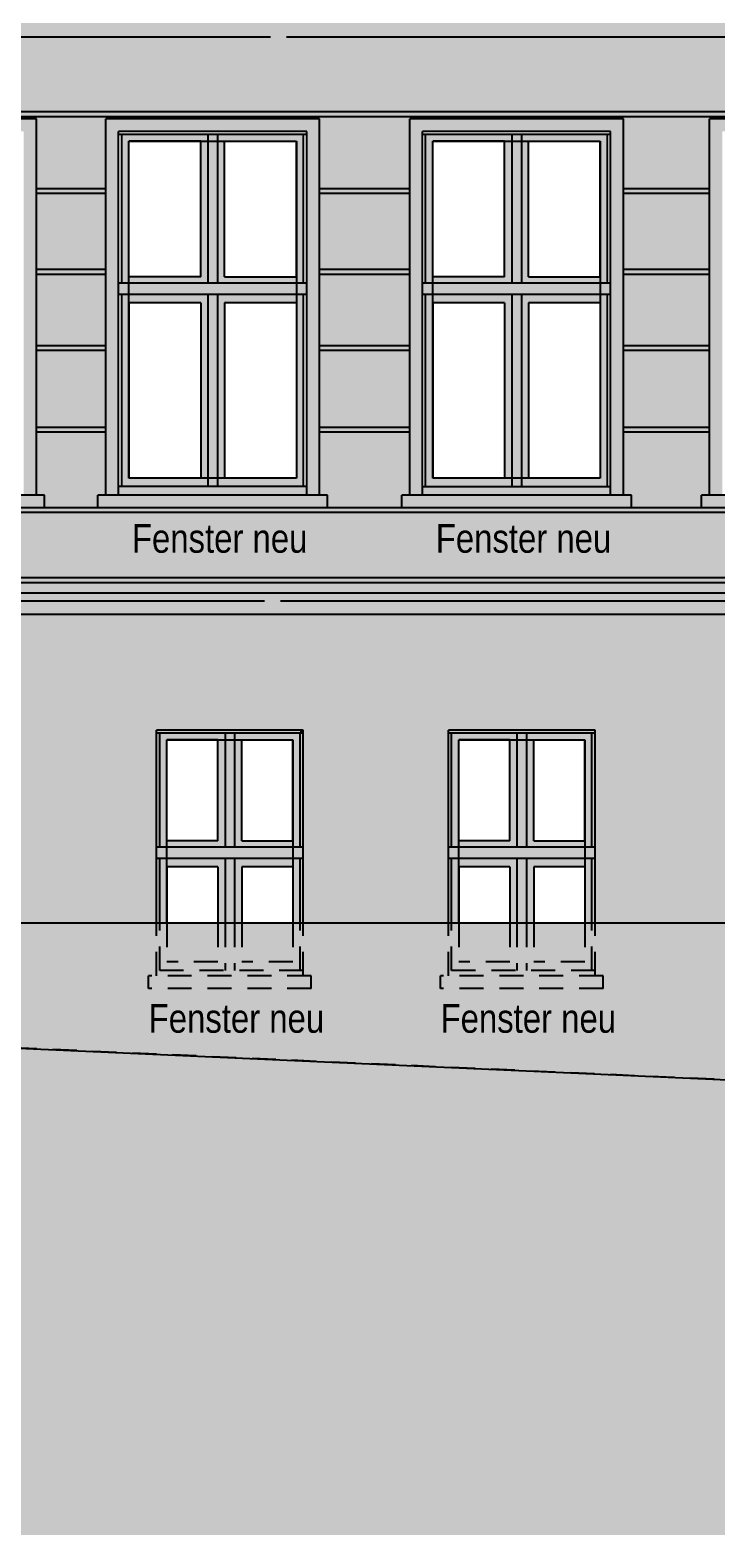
# Model space of a CAD drawing. Header units: metres. Extents: x 11 to 190, y 38 to 70.
# Drawn here: x 68.68 to 72.98, y 37.58 to 47.01 of the extents above; entities that cross this region are included whole.
import ezdxf
from ezdxf.enums import TextEntityAlignment as Align

# ---------------------------------------------------------------- set-up
doc = ezdxf.new("R2010")
doc.units = ezdxf.units.M
doc.header["$LTSCALE"] = 0.01
doc.header["$XCLIPFRAME"] = 2
doc.linetypes.add('AUSGEZOGEN', pattern=[1000, 1000, 0])
doc.linetypes.add('GESTRICHELT', pattern=[9, 6, -3])
for name, color, linetype in [('A_ansicht', 9, 'CONTINUOUS'), ('A_Fensterrahmen', 1, 'CONTINUOUS'), ('A_Glasbild', 7, 'CONTINUOUS'), ('A_Schraff_Fensterrahmen', 255, 'CONTINUOUS'), ('A_Schraff_gelände', 251, 'CONTINUOUS'), ('A_Schraff_Gewaende', 23, 'CONTINUOUS'), ('A_Schraff_Paneel', 14, 'CONTINUOUS'), ('A_Schraff_Sims', 17, 'CONTINUOUS'), ('A_TEXT', 2, 'CONTINUOUS'), ('FASSADE', 7, 'AUSGEZOGEN'), ('FASSADE_STRUKTUR', 8, 'AUSGEZOGEN')]:
    doc.layers.add(name, color=color, linetype=linetype)
doc.styles.add('arial-n', font='ARIALN.TTF')
picture_1 = doc.add_image_def('image1.jpg', size_in_pixel=(60, 84))

msp = doc.modelspace()

# ---------------------------------------------------------------- hatches: boundary and pattern name
at = {"layer": 'A_Schraff_Fensterrahmen'}
h = msp.add_hatch(color=256, dxfattribs=at)
h.paths.add_polyline_path([(69.7953, 46.3587), (69.2553, 46.3587), (69.2553, 45.4268), (69.7953, 45.4268)])
h.paths.add_polyline_path([(69.7503, 46.3178), (69.7503, 45.4678), (69.3003, 45.4678), (69.3003, 46.3178)], flags=16)
h.paths.add_polyline_path([(70.3953, 46.3587), (69.8553, 46.3587), (69.8553, 45.4268), (70.3953, 45.4268)])
h.paths.add_polyline_path([(70.3503, 46.3178), (70.3503, 45.4678), (69.9003, 45.4678), (69.9003, 46.3178)], flags=16)
h.paths.add_polyline_path([(69.7953, 45.3567), (69.2553, 45.3567), (69.2553, 44.1514), (69.7953, 44.1514)])
h.paths.add_polyline_path([(69.7503, 45.304), (69.7503, 44.204), (69.3003, 44.204), (69.3003, 45.304)], flags=16)
h.paths.add_polyline_path([(70.3953, 45.3567), (69.8553, 45.3567), (69.8553, 44.1514), (70.3953, 44.1514)])
h.paths.add_polyline_path([(70.3503, 45.304), (70.3503, 44.204), (69.9003, 44.204), (69.9003, 45.304)], flags=16)
h = msp.add_hatch(color=256, dxfattribs=at)
h.paths.add_polyline_path([(69.8553, 46.3587), (69.7953, 46.3587), (69.7953, 45.4268), (69.8553, 45.4268)])
h.paths.add_polyline_path([(69.8553, 45.3567), (69.7953, 45.3567), (69.7953, 44.1514), (69.8553, 44.1514)])
h = msp.add_hatch(color=256, dxfattribs=at)
h.paths.add_polyline_path([(71.7005, 46.3587), (71.1605, 46.3587), (71.1605, 45.4268), (71.7005, 45.4268)])
h.paths.add_polyline_path([(71.6555, 46.3177), (71.6555, 45.4677), (71.2055, 45.4677), (71.2055, 46.3177)], flags=16)
h.paths.add_polyline_path([(72.3005, 46.3587), (71.7605, 46.3587), (71.7605, 45.4268), (72.3005, 45.4268)])
h.paths.add_polyline_path([(72.2555, 46.3177), (72.2555, 45.4677), (71.8055, 45.4677), (71.8055, 46.3177)], flags=16)
h.paths.add_polyline_path([(71.7005, 45.3567), (71.1605, 45.3567), (71.1605, 44.1513), (71.7005, 44.1513)])
h.paths.add_polyline_path([(71.6555, 45.304), (71.6555, 44.204), (71.2055, 44.204), (71.2055, 45.304)], flags=16)
h.paths.add_polyline_path([(72.3005, 45.3567), (71.7605, 45.3567), (71.7605, 44.1513), (72.3005, 44.1513)])
h.paths.add_polyline_path([(72.2555, 45.304), (72.2555, 44.204), (71.8055, 44.204), (71.8055, 45.304)], flags=16)
h = msp.add_hatch(color=256, dxfattribs=at)
h.paths.add_polyline_path([(71.7605, 46.3587), (71.7005, 46.3587), (71.7005, 45.4268), (71.7605, 45.4268)])
h.paths.add_polyline_path([(71.7605, 45.3567), (71.7005, 45.3567), (71.7005, 44.1513), (71.7605, 44.1513)])
h = msp.add_hatch(color=256, dxfattribs=at)
h.paths.add_polyline_path([(70.4153, 44.1514), (69.2353, 44.1514), (69.2353, 44.0987), (70.4153, 44.0987)])
h.paths.add_polyline_path([(70.4153, 45.4268), (69.2353, 45.4268), (69.2353, 45.3567), (70.4153, 45.3567)])
h = msp.add_hatch(color=256, dxfattribs=at)
h.paths.add_polyline_path([(72.3205, 44.1513), (71.1405, 44.1513), (71.1405, 44.0987), (72.3205, 44.0987)])
h.paths.add_polyline_path([(72.3205, 45.4268), (71.1405, 45.4268), (71.1405, 45.3567), (72.3205, 45.3567)])
h = msp.add_hatch(color=256, dxfattribs=at)
h.paths.add_polyline_path([(69.493, 42.6064), (69.473, 42.6064), (69.473, 41.8902), (69.493, 41.8902)])
h.paths.add_polyline_path([(70.373, 42.6253), (69.473, 42.6253), (69.473, 42.6064), (70.373, 42.6064)])
h.paths.add_polyline_path([(70.393, 42.6064), (70.373, 42.6064), (70.373, 41.9238), (70.373, 41.8902), (70.393, 41.8902)])
h = msp.add_hatch(color=256, dxfattribs=at)
h.paths.add_polyline_path([(69.963, 42.6064), (69.903, 42.6064), (69.903, 41.8902), (69.963, 41.8902)])
h.paths.add_polyline_path([(69.493, 41.8201), (69.473, 41.8201), (69.473, 41.4141), (69.493, 41.4141)])
h.paths.add_polyline_path([(69.963, 41.8201), (69.903, 41.8201), (69.903, 41.4141), (69.963, 41.4141)])
h.paths.add_polyline_path([(70.393, 41.8201), (70.373, 41.8201), (70.373, 41.4141), (70.393, 41.4141)])
h = msp.add_hatch(color=256, dxfattribs=at)
h.paths.add_polyline_path([(69.903, 42.6064), (69.493, 42.6064), (69.493, 41.8902), (69.903, 41.8902)])
h.paths.add_polyline_path([(69.858, 42.5643), (69.858, 41.9312), (69.538, 41.9312), (69.538, 42.5643)], flags=16)
h.paths.add_polyline_path([(70.373, 42.6064), (69.963, 42.6064), (69.963, 41.8902), (70.373, 41.8902)])
h.paths.add_polyline_path([(70.008, 42.5643), (70.328, 42.5643), (70.328, 41.9312), (70.008, 41.9312)], flags=16)
h.paths.add_polyline_path([(69.903, 41.8201), (69.493, 41.8201), (69.493, 41.4141), (69.538, 41.4141), (69.538, 41.7675), (69.858, 41.7675), (69.858, 41.4141), (69.903, 41.4141)])
h.paths.add_polyline_path([(70.373, 41.8201), (69.963, 41.8201), (69.963, 41.4141), (70.008, 41.4141), (70.008, 41.7675), (70.328, 41.7675), (70.328, 41.4141), (70.373, 41.4141)])
for points in [[(70.393, 42.6253), (70.373, 42.6253), (70.373, 42.6064), (70.393, 42.6064)], [(69.473, 41.8902), (69.473, 41.8201), (70.393, 41.8201), (70.393, 41.8902)], [(72.223, 41.8901), (71.303, 41.8901), (71.303, 41.82), (72.223, 41.82)]]:
    msp.add_hatch(color=256, dxfattribs=at).paths.add_polyline_path(points)
h = msp.add_hatch(color=256, dxfattribs=at)
h.paths.add_polyline_path([(72.223, 42.6252), (71.303, 42.6252), (71.303, 42.6052), (72.223, 42.6052)])
h.paths.add_polyline_path([(71.323, 42.6052), (71.303, 42.6052), (71.303, 41.8901), (71.323, 41.8901)])
h.paths.add_polyline_path([(71.323, 41.82), (71.303, 41.82), (71.303, 41.4146), (71.323, 41.4146)])
h.paths.add_polyline_path([(72.223, 41.82), (72.203, 41.82), (72.203, 41.4146), (72.223, 41.4146)])
h.paths.add_polyline_path([(72.223, 42.6052), (72.203, 42.6052), (72.203, 41.8901), (72.223, 41.8901)])
h = msp.add_hatch(color=256, dxfattribs=at)
h.paths.add_polyline_path([(71.733, 42.6052), (71.323, 42.6052), (71.323, 41.8901), (71.733, 41.8901)])
h.paths.add_polyline_path([(71.688, 42.5642), (71.688, 41.9311), (71.368, 41.9311), (71.368, 42.5642)], flags=16)
h.paths.add_polyline_path([(72.203, 42.6052), (71.793, 42.6052), (71.793, 41.8901), (72.203, 41.8901)])
h.paths.add_polyline_path([(72.158, 42.5642), (72.158, 41.9311), (71.838, 41.9311), (71.838, 42.5642)], flags=16)
h.paths.add_polyline_path([(71.733, 41.82), (71.323, 41.82), (71.323, 41.4146), (71.368, 41.4146), (71.368, 41.7674), (71.688, 41.7674), (71.688, 41.4146), (71.733, 41.4146)])
h.paths.add_polyline_path([(72.203, 41.82), (71.793, 41.82), (71.793, 41.4146), (71.838, 41.4146), (71.838, 41.7674), (72.158, 41.7674), (72.158, 41.4146), (72.203, 41.4146)])
h = msp.add_hatch(color=256, dxfattribs=at)
h.paths.add_polyline_path([(71.793, 42.6052), (71.733, 42.6052), (71.733, 41.8901), (71.793, 41.8901)])
h.paths.add_polyline_path([(71.793, 41.82), (71.733, 41.82), (71.733, 41.4146), (71.793, 41.4146)])
at = {"layer": 'A_Schraff_gelände'}
msp.add_hatch(color=256, dxfattribs=at).paths.add_polyline_path([(11.3282, 41.598), (11.3282, 37.5789), (154.2308, 37.5789), (154.2216, 40.16), (110.1494, 40.16), (110.1494, 41.3633), (91.5663, 41.3633), (88.0786, 41.3633), (81.6712, 41.4133), (71.368, 41.4147), (60.93, 41.416), (60.93, 41.5372), (60.58, 41.5372), (60.58, 41.6622), (55.0967, 41.6622), (55.0967, 41.598), (46.9467, 41.598)])
at = {"layer": 'A_Schraff_Gewaende'}
h = msp.add_hatch(color=256, dxfattribs=at)
h.paths.add_polyline_path([(68.7204, 46.4587), (67.3804, 46.4587), (67.3804, 44.0987), (67.4604, 44.0987), (67.4604, 46.3787), (68.6404, 46.3787), (68.6404, 44.0987), (68.7204, 44.0987)])
h.paths.add_polyline_path([(68.7704, 44.0987), (68.7204, 44.0987), (67.3304, 44.0987), (67.3304, 44.0187), (68.7704, 44.0187)])
h = msp.add_hatch(color=256, dxfattribs=at)
h.paths.add_polyline_path([(70.4953, 46.4587), (69.1553, 46.4587), (69.1553, 44.0987), (69.2353, 44.0987), (69.2353, 46.3787), (70.4153, 46.3787), (70.4153, 44.0987), (70.4953, 44.0987)])
h.paths.add_polyline_path([(70.5453, 44.0987), (70.4953, 44.0987), (69.1053, 44.0987), (69.1053, 44.0187), (70.5453, 44.0187)])
h = msp.add_hatch(color=256, dxfattribs=at)
h.paths.add_polyline_path([(72.4005, 46.4587), (71.0605, 46.4587), (71.0605, 44.0987), (71.1405, 44.0987), (71.1405, 46.3787), (72.3205, 46.3787), (72.3205, 44.0987), (72.4005, 44.0987)])
h.paths.add_polyline_path([(72.4505, 44.0987), (72.4005, 44.0987), (71.0105, 44.0987), (71.0105, 44.0187), (72.4505, 44.0187)])
h = msp.add_hatch(color=256, dxfattribs=at)
h.paths.add_polyline_path([(74.2804, 46.4587), (72.9404, 46.4587), (72.9404, 44.0987), (73.0204, 44.0987), (73.0204, 46.3787), (74.2004, 46.3787), (74.2004, 44.0987), (74.2804, 44.0987)])
h.paths.add_polyline_path([(74.3304, 44.0987), (74.2804, 44.0987), (72.8904, 44.0987), (72.8904, 44.0187), (74.3304, 44.0187)])
at = {"layer": 'A_Schraff_Paneel'}
h = msp.add_hatch(color=256, dxfattribs=at)
h.paths.add_polyline_path([(59.2, 46.9703), (59.2, 43.4844), (110.3894, 43.4844), (116.8374, 43.4842), (116.8374, 46.9701)])
h.paths.add_polyline_path([(106.5637, 44.0188), (106.5637, 44.0988), (106.6137, 44.0988), (106.6137, 46.4588), (107.9537, 46.4588), (107.9537, 44.0988), (108.0037, 44.0988), (108.0037, 44.0188)], flags=16)
h.paths.add_polyline_path([(104.6616, 44.0188), (104.6616, 44.0988), (104.7116, 44.0988), (104.7116, 46.4588), (106.0516, 46.4588), (106.0516, 44.0988), (106.1016, 44.0988), (106.1016, 44.0188)], flags=16)
h.paths.add_polyline_path([(102.7499, 44.0188), (102.7499, 44.0988), (102.7999, 44.0988), (102.7999, 46.4588), (104.1399, 46.4588), (104.1399, 44.0988), (104.1899, 44.0988), (104.1899, 44.0188)], flags=16)
h.paths.add_polyline_path([(100.89, 44.0188), (100.89, 44.0988), (100.94, 44.0988), (100.94, 46.4588), (102.28, 46.4588), (102.28, 44.0988), (102.33, 44.0988), (102.33, 44.0188)], flags=16)
h.paths.add_polyline_path([(99.0201, 44.0188), (99.0201, 44.0988), (99.0701, 44.0988), (99.0701, 46.4588), (100.4101, 46.4588), (100.4101, 44.0988), (100.4601, 44.0988), (100.4601, 44.0188)], flags=16)
h.paths.add_polyline_path([(97.1502, 44.0187), (97.1502, 44.0987), (97.2002, 44.0987), (97.2002, 46.4587), (98.5402, 46.4587), (98.5402, 44.0987), (98.5902, 44.0987), (98.5902, 44.0187)], flags=16)
h.paths.add_polyline_path([(95.3004, 44.0187), (95.3004, 44.0987), (95.3504, 44.0987), (95.3504, 46.4587), (96.6904, 46.4587), (96.6904, 44.0987), (96.7404, 44.0987), (96.7404, 44.0187)], flags=16)
h.paths.add_polyline_path([(93.4405, 44.0187), (93.4405, 44.0987), (93.4905, 44.0987), (93.4905, 46.4587), (94.8305, 46.4587), (94.8305, 44.0987), (94.8805, 44.0987), (94.8805, 44.0187)], flags=16)
h.paths.add_polyline_path([(91.5592, 44.0187), (91.5592, 44.0987), (91.6092, 44.0987), (91.6092, 46.4587), (92.9492, 46.4587), (92.9492, 44.0987), (92.9992, 44.0987), (92.9992, 44.0187)], flags=16)
h.paths.add_polyline_path([(89.6843, 44.0187), (89.6843, 44.0987), (89.7343, 44.0987), (89.7343, 46.4587), (91.0743, 46.4587), (91.0743, 44.0987), (91.1243, 44.0987), (91.1243, 44.0187)], flags=16)
h.paths.add_polyline_path([(87.8194, 44.0187), (87.8194, 44.0987), (87.8694, 44.0987), (87.8694, 46.4587), (89.2094, 46.4587), (89.2094, 44.0987), (89.2594, 44.0987), (89.2594, 44.0187)], flags=16)
h.paths.add_polyline_path([(85.9495, 44.0187), (85.9495, 44.0987), (85.9995, 44.0987), (85.9995, 46.4587), (87.3395, 46.4587), (87.3395, 44.0987), (87.3895, 44.0987), (87.3895, 44.0187)], flags=16)
h.paths.add_polyline_path([(84.0099, 44.0188), (84.0099, 44.0988), (84.0599, 44.0988), (84.0599, 46.4588), (85.3999, 46.4588), (85.3999, 44.0988), (85.4499, 44.0988), (85.4499, 44.0188)], flags=16)
h.paths.add_polyline_path([(82.1898, 44.0187), (82.1898, 44.0987), (82.2398, 44.0987), (82.2398, 46.4587), (83.5798, 46.4587), (83.5798, 44.0987), (83.6298, 44.0987), (83.6298, 44.0187)], flags=16)
h.paths.add_polyline_path([(80.3499, 44.0187), (80.3499, 44.0987), (80.3999, 44.0987), (80.3999, 46.4587), (81.7399, 46.4587), (81.7399, 44.0987), (81.7899, 44.0987), (81.7899, 44.0187)], flags=16)
h.paths.add_polyline_path([(78.48, 44.0187), (78.48, 44.0987), (78.53, 44.0987), (78.53, 46.4587), (79.87, 46.4587), (79.87, 44.0987), (79.92, 44.0987), (79.92, 44.0187)], flags=16)
h.paths.add_polyline_path([(76.6301, 44.0187), (76.6301, 44.0987), (76.6801, 44.0987), (76.6801, 46.4587), (78.0201, 46.4587), (78.0201, 44.0987), (78.0701, 44.0987), (78.0701, 44.0187)], flags=16)
h.paths.add_polyline_path([(74.7702, 44.0187), (74.7702, 44.0987), (74.8202, 44.0987), (74.8202, 46.4587), (76.1602, 46.4587), (76.1602, 44.0987), (76.2102, 44.0987), (76.2102, 44.0187)], flags=16)
h.paths.add_polyline_path([(72.8904, 44.0187), (72.8904, 44.0987), (72.9404, 44.0987), (72.9404, 46.4587), (74.2804, 46.4587), (74.2804, 44.0987), (74.3304, 44.0987), (74.3304, 44.0187)], flags=16)
h.paths.add_polyline_path([(71.0105, 44.0187), (71.0105, 44.0987), (71.0605, 44.0987), (71.0605, 46.4587), (72.4005, 46.4587), (72.4005, 44.0987), (72.4505, 44.0987), (72.4505, 44.0187)], flags=16)
h.paths.add_polyline_path([(69.1053, 44.0187), (69.1053, 44.0987), (69.1553, 44.0987), (69.1553, 46.4587), (70.4953, 46.4587), (70.4953, 44.0987), (70.5453, 44.0987), (70.5453, 44.0187)], flags=16)
h.paths.add_polyline_path([(67.3304, 44.0187), (67.3304, 44.0987), (67.3804, 44.0987), (67.3804, 46.4587), (68.7204, 46.4587), (68.7204, 44.0987), (68.7704, 44.0987), (68.7704, 44.0187)], flags=16)
h.paths.add_polyline_path([(65.3755, 44.0187), (65.3755, 44.0987), (65.4255, 44.0987), (65.4255, 46.4587), (66.7655, 46.4587), (66.7655, 44.0987), (66.8155, 44.0987), (66.8155, 44.0187)], flags=16)
h.paths.add_polyline_path([(63.5906, 44.0187), (63.5906, 44.0987), (63.6406, 44.0987), (63.6406, 46.4587), (64.9806, 46.4587), (64.9806, 44.0987), (65.0306, 44.0987), (65.0306, 44.0187)], flags=16)
h.paths.add_polyline_path([(61.6463, 44.0187), (61.6463, 44.0987), (61.6963, 44.0987), (61.6963, 46.4587), (63.0363, 46.4587), (63.0363, 44.0987), (63.0863, 44.0987), (63.0863, 44.0187)], flags=16)
h = msp.add_hatch(color=256, dxfattribs=at)
h.paths.add_polyline_path([(59.2, 43.3486), (59.2, 41.6622), (60.58, 41.6622), (60.58, 41.5372), (60.93, 41.5372), (60.93, 41.416), (61.978, 41.4141), (61.978, 42.6258), (62.898, 42.6258), (62.898, 41.4158), (63.858, 41.4156), (63.858, 42.6257), (64.778, 42.6257), (64.778, 41.4141), (65.738, 41.4154), (65.738, 42.6256), (66.658, 42.6256), (66.658, 41.4144), (67.603, 41.4145), (67.603, 42.6255), (68.523, 42.6255), (68.523, 41.4145), (69.473, 41.4148), (69.473, 42.6253), (70.393, 42.6253), (70.393, 41.4146), (71.303, 41.4145), (71.303, 42.6252), (72.223, 42.6252), (72.223, 41.4144), (73.163, 41.4142), (73.163, 42.6251), (74.083, 42.6251), (74.083, 41.4141), (75.053, 41.4142), (75.053, 42.625), (75.973, 42.605), (75.973, 41.4141), (76.908, 41.4141), (76.908, 42.6248), (77.828, 42.6248), (77.828, 41.4141), (78.798, 41.4141), (78.798, 42.6247), (79.718, 42.6247), (79.718, 41.4141), (80.7362, 41.4141), (80.7362, 42.2522), (81.7212, 42.2522), (81.7212, 41.4126), (82.4281, 41.4074), (82.4281, 41.4858), (82.4781, 41.4858), (82.4781, 42.6258), (83.4581, 42.6258), (83.4581, 41.4858), (83.5082, 41.4858), (83.5082, 41.4058), (83.5081, 41.399), (88.0786, 41.3633), (91.6729, 41.3633), (91.6729, 42.4922), (92.7829, 42.4922), (92.7829, 41.3633), (110.3894, 41.3633), (110.3894, 43.3502)])
h.paths.add_polyline_path([(84.2888, 42.6258), (84.2888, 41.4858), (84.2388, 41.4858), (84.2388, 41.4058), (85.3189, 41.4058), (85.3189, 41.4858), (85.2689, 41.4858), (85.2689, 42.6258)], flags=16)
h.paths.add_polyline_path([(86.1274, 42.6258), (86.1274, 41.4858), (86.0774, 41.4858), (86.0774, 41.4058), (87.1575, 41.4058), (87.1575, 41.4858), (87.1075, 41.4858), (87.1075, 42.6258)], flags=16)
h.paths.add_polyline_path([(88.4953, 42.6258), (88.4953, 41.4858), (88.4453, 41.4858), (88.4453, 41.4058), (89.5253, 41.4058), (89.5253, 41.4858), (89.4753, 41.4858), (89.4753, 42.6258)], flags=16)
h.paths.add_polyline_path([(89.9996, 42.6258), (89.9996, 41.4858), (89.9496, 41.4858), (89.9496, 41.4058), (91.0296, 41.4058), (91.0296, 41.4858), (90.9796, 41.4858), (90.9796, 42.6258)], flags=16)
h.paths.add_polyline_path([(93.7046, 42.6258), (93.7046, 41.4858), (93.6546, 41.4858), (93.6546, 41.4058), (94.7346, 41.4058), (94.7346, 41.4858), (94.6846, 41.4858), (94.6846, 42.6258)], flags=16)
h.paths.add_polyline_path([(95.5679, 42.6258), (95.5679, 41.4858), (95.5179, 41.4858), (95.5179, 41.4058), (96.5979, 41.4058), (96.5979, 41.4858), (96.5479, 41.4858), (96.5479, 42.6258)], flags=16)
h.paths.add_polyline_path([(97.4375, 42.6258), (97.4375, 41.4858), (97.3875, 41.4858), (97.3875, 41.4058), (98.4675, 41.4058), (98.4675, 41.4858), (98.4175, 41.4858), (98.4175, 42.6258)], flags=16)
h.paths.add_polyline_path([(99.3197, 42.6258), (99.3197, 41.4858), (99.2697, 41.4858), (99.2697, 41.4058), (100.3498, 41.4058), (100.3498, 41.4858), (100.3029, 41.4858), (100.3029, 42.6258)], flags=16)
h.paths.add_polyline_path([(101.1679, 42.6258), (101.1679, 41.4858), (101.1179, 41.4858), (101.1179, 41.4058), (102.1979, 41.4058), (102.1979, 41.4858), (102.1479, 41.4858), (102.1479, 42.6258)], flags=16)
h.paths.add_polyline_path([(103.0329, 42.6258), (103.0329, 41.4858), (102.9829, 41.4858), (102.9829, 41.4058), (104.0629, 41.4058), (104.0629, 41.4858), (104.0129, 41.4858), (104.0129, 42.6258)], flags=16)
h.paths.add_polyline_path([(104.8979, 42.6258), (104.8979, 41.4858), (104.8479, 41.4858), (104.8479, 41.4058), (105.9279, 41.4058), (105.9279, 41.4858), (105.8779, 41.4858), (105.8779, 42.6258)], flags=16)
at = {"layer": 'A_Schraff_Sims'}
for points in [[(116.6624, 46.9704), (116.6429, 47.0578), (59.001, 47.0578), (59.001, 46.9703)], [(59.18, 43.4844), (59.04, 43.4344), (59.051, 43.3502), (130.1924, 43.3502), (130.2034, 43.4342), (130.0524, 43.4842)]]:
    msp.add_hatch(color=256, dxfattribs=at).paths.add_polyline_path(points)

# ---------------------------------------------------------------- linework, layer by layer
at = {"layer": 'A_ansicht', "color": 2, "linetype": 'GESTRICHELT', "ltscale": 2.5}
for p, q in [((69.473, 41.0853), (69.473, 41.4141)), ((69.493, 41.1187), (69.493, 41.4141)), ((69.538, 41.4141), (69.538, 41.1713)), ((69.858, 41.4141), (69.858, 41.1713)), ((69.903, 41.4141), (69.903, 41.1187)), ((69.963, 41.4141), (69.963, 41.1187)), ((70.008, 41.4141), (70.008, 41.1713)), ((70.328, 41.4141), (70.328, 41.1713)), ((70.373, 41.1187), (70.373, 41.4141)), ((70.393, 41.0853), (70.393, 41.4141)), ((71.303, 41.0852), (71.303, 41.4141)), ((71.323, 41.1185), (71.323, 41.4141)), ((71.368, 41.4141), (71.368, 41.1712)), ((71.688, 41.4141), (71.688, 41.1712)), ((71.733, 41.4141), (71.733, 41.1185)), ((71.793, 41.4141), (71.793, 41.1185)), ((71.838, 41.4141), (71.838, 41.1712)), ((72.158, 41.4141), (72.158, 41.1712)), ((72.203, 41.1185), (72.203, 41.4141)), ((72.223, 41.0852), (72.223, 41.4141)), ((69.858, 41.1713), (69.538, 41.1713)), ((70.328, 41.1713), (70.008, 41.1713)), ((71.688, 41.1712), (71.368, 41.1712)), ((72.158, 41.1712), (71.838, 41.1712)), ((69.423, 41.0053), (69.423, 41.0853)), ((70.443, 41.0853), (69.423, 41.0853)), ((70.393, 41.1187), (69.473, 41.1187)), ((70.443, 41.0053), (70.443, 41.0853)), ((71.253, 41.0052), (71.253, 41.0852)), ((72.273, 41.0852), (71.253, 41.0852)), ((72.223, 41.1185), (71.303, 41.1185)), ((72.273, 41.0052), (72.273, 41.0852)), ((70.443, 41.0053), (69.423, 41.0053)), ((72.273, 41.0052), (71.253, 41.0052)), ((62.33, 40.916), (77.5448, 40.2322))]:
    msp.add_line(p, q, dxfattribs=at)
at = {"layer": 'A_Fensterrahmen'}
for p, q in [((70.4153, 46.3587), (69.2353, 46.3587)), ((69.2553, 45.4268), (69.2553, 46.3587)), ((69.7953, 46.3587), (69.7953, 45.4268)), ((69.8553, 46.3587), (69.8553, 45.4268)), ((70.3953, 45.4268), (70.3953, 46.3587)), ((72.3205, 46.3587), (71.1405, 46.3587)), ((71.1605, 45.4268), (71.1605, 46.3587)), ((71.7005, 46.3587), (71.7005, 45.4268)), ((71.7605, 46.3587), (71.7605, 45.4268)), ((72.3005, 45.4268), (72.3005, 46.3587)), ((69.3003, 45.4678), (69.3003, 46.3178)), ((69.7503, 46.3178), (69.3003, 46.3178)), ((69.7503, 45.4678), (69.7503, 46.3178)), ((69.9003, 45.4678), (69.9003, 46.3178)), ((69.9003, 46.3178), (70.3503, 46.3178)), ((70.3503, 45.4678), (70.3503, 46.3178)), ((71.6555, 46.3177), (71.2055, 46.3177)), ((71.2055, 45.4677), (71.2055, 46.3177)), ((71.6555, 45.4677), (71.6555, 46.3177)), ((71.8055, 45.4677), (71.8055, 46.3177)), ((71.8055, 46.3177), (72.2555, 46.3177)), ((72.2555, 45.4677), (72.2555, 46.3177)), ((70.4153, 45.4268), (69.2353, 45.4268)), ((69.7503, 45.4678), (69.3003, 45.4678)), ((69.9003, 45.4678), (70.3503, 45.4678)), ((72.3205, 45.4268), (71.1405, 45.4268)), ((71.6555, 45.4677), (71.2055, 45.4677)), ((71.8055, 45.4677), (72.2555, 45.4677)), ((70.4153, 45.3567), (69.2353, 45.3567)), ((69.2553, 44.1514), (69.2553, 45.3567)), ((69.3003, 45.304), (69.3003, 44.204)), ((69.7503, 45.304), (69.3003, 45.304)), ((69.7503, 45.304), (69.7503, 44.204)), ((69.7953, 45.3567), (69.7953, 44.1514)), ((69.8553, 45.3567), (69.8553, 44.1514)), ((70.3503, 45.304), (69.9003, 45.304)), ((69.9003, 45.304), (69.9003, 44.204)), ((70.3503, 45.304), (70.3503, 44.204)), ((70.3953, 44.1514), (70.3953, 45.3567)), ((72.3205, 45.3567), (71.1405, 45.3567)), ((71.1605, 44.1513), (71.1605, 45.3567)), ((71.6555, 45.304), (71.2055, 45.304)), ((71.2055, 45.304), (71.2055, 44.204)), ((71.6555, 45.304), (71.6555, 44.204)), ((71.7005, 45.3567), (71.7005, 44.1513)), ((71.7605, 45.3567), (71.7605, 44.1513)), ((72.2555, 45.304), (71.8055, 45.304)), ((71.8055, 45.304), (71.8055, 44.204)), ((72.2555, 45.304), (72.2555, 44.204)), ((72.3005, 44.1513), (72.3005, 45.3567)), ((69.7503, 44.204), (69.3003, 44.204)), ((70.3503, 44.204), (69.9003, 44.204)), ((71.6555, 44.204), (71.2055, 44.204)), ((72.2555, 44.204), (71.8055, 44.204)), ((70.4153, 44.1514), (69.2353, 44.1514)), ((72.3205, 44.1513), (71.1405, 44.1513)), ((70.393, 42.6064), (69.473, 42.6064)), ((69.493, 41.8902), (69.493, 42.6064)), ((69.858, 42.5643), (69.538, 42.5643)), ((69.538, 41.9312), (69.538, 42.5643)), ((69.858, 41.9312), (69.858, 42.5643)), ((69.903, 42.6053), (69.903, 41.8902)), ((69.963, 42.6053), (69.963, 41.8902)), ((70.008, 42.5643), (70.328, 42.5643)), ((70.008, 41.9312), (70.008, 42.5643)), ((70.328, 41.9312), (70.328, 42.5643)), ((70.373, 41.8902), (70.373, 42.6053)), ((70.373, 41.9238), (70.373, 42.6053)), ((72.223, 42.6052), (71.303, 42.6052)), ((71.323, 41.8901), (71.323, 42.6052)), ((71.688, 42.5642), (71.368, 42.5642)), ((71.368, 41.9311), (71.368, 42.5642)), ((71.688, 41.9311), (71.688, 42.5642)), ((71.733, 42.6052), (71.733, 41.8901)), ((71.793, 42.6052), (71.793, 41.8901)), ((71.838, 41.9311), (71.838, 42.5642)), ((71.838, 42.5642), (72.158, 42.5642)), ((72.158, 41.9311), (72.158, 42.5642)), ((72.203, 41.8901), (72.203, 42.6052)), ((69.858, 41.9312), (69.538, 41.9312)), ((70.008, 41.9312), (70.328, 41.9312)), ((71.688, 41.9311), (71.368, 41.9311)), ((71.838, 41.9311), (72.158, 41.9311)), ((70.393, 41.8902), (69.473, 41.8902)), ((70.393, 41.8201), (69.473, 41.8201)), ((69.493, 41.4141), (69.493, 41.8201)), ((69.903, 41.8201), (69.903, 41.4141)), ((69.963, 41.8201), (69.963, 41.4141)), ((70.373, 41.4141), (70.373, 41.8201)), ((72.223, 41.8901), (71.303, 41.8901)), ((72.223, 41.82), (71.303, 41.82)), ((71.323, 41.4141), (71.323, 41.82)), ((71.733, 41.82), (71.733, 41.4141)), ((71.793, 41.82), (71.793, 41.4141)), ((72.203, 41.4141), (72.203, 41.82)), ((69.858, 41.7675), (69.538, 41.7675)), ((69.538, 41.7675), (69.538, 41.4141)), ((69.858, 41.7675), (69.858, 41.4141)), ((70.328, 41.7675), (70.008, 41.7675)), ((70.008, 41.7675), (70.008, 41.4141)), ((70.328, 41.7675), (70.328, 41.4141)), ((71.688, 41.7674), (71.368, 41.7674)), ((71.368, 41.7674), (71.368, 41.4141)), ((71.688, 41.7674), (71.688, 41.4141)), ((72.158, 41.7674), (71.838, 41.7674)), ((71.838, 41.7674), (71.838, 41.4141)), ((72.158, 41.7674), (72.158, 41.4141))]:
    msp.add_line(p, q, dxfattribs=at)
at = {"layer": 'A_Schraff_gelände'}
msp.add_line((77.5448, 40.2322), (62.33, 40.9058), dxfattribs=at)
at = {"layer": 'FASSADE'}
for p, q in [((110.5884, 46.9703), (59.001, 46.9703)), ((68.7204, 46.4587), (67.3804, 46.4587)), ((68.7204, 44.0987), (68.7204, 46.4587)), ((69.1553, 44.0987), (69.1553, 46.4587)), ((70.4953, 46.4587), (69.1553, 46.4587)), ((70.4953, 44.0987), (70.4953, 46.4587)), ((72.4005, 46.4587), (71.0605, 46.4587)), ((71.0605, 44.0987), (71.0605, 46.4587)), ((72.4005, 44.0987), (72.4005, 46.4587)), ((72.9404, 44.0987), (72.9404, 46.4587)), ((74.2804, 46.4587), (72.9404, 46.4587)), ((69.2353, 44.0987), (69.2353, 46.3787)), ((70.4153, 46.3787), (69.2353, 46.3787)), ((70.4153, 44.0987), (70.4153, 46.3787)), ((72.3205, 46.3787), (71.1405, 46.3787)), ((71.1405, 44.0987), (71.1405, 46.3787)), ((72.3205, 44.0987), (72.3205, 46.3787)), ((68.7704, 44.0987), (67.3304, 44.0987)), ((68.7704, 44.0187), (68.7704, 44.0987)), ((70.5453, 44.0987), (69.1053, 44.0987)), ((69.1053, 44.0187), (69.1053, 44.0987)), ((70.5453, 44.0187), (70.5453, 44.0987)), ((72.4505, 44.0987), (71.0105, 44.0987)), ((71.0105, 44.0187), (71.0105, 44.0987)), ((72.4505, 44.0187), (72.4505, 44.0987)), ((74.3304, 44.0987), (72.8904, 44.0987)), ((72.8904, 44.0187), (72.8904, 44.0987)), ((68.7704, 44.0187), (67.3304, 44.0187)), ((70.5453, 44.0187), (69.1053, 44.0187)), ((72.4505, 44.0187), (71.0105, 44.0187)), ((74.3304, 44.0187), (72.8904, 44.0187)), ((110.5494, 43.4344), (59.04, 43.4344)), ((116.8374, 43.4844), (59.18, 43.4844)), ((116.6954, 43.3502), (59.051, 43.3502)), ((70.393, 42.6253), (69.473, 42.6253)), ((69.473, 41.4141), (69.473, 42.6253)), ((70.393, 41.4141), (70.393, 42.6253)), ((72.223, 42.6252), (71.303, 42.6252)), ((71.303, 41.4141), (71.303, 42.6252)), ((72.223, 41.4141), (72.223, 42.6252)), ((81.5697, 41.4141), (60.93, 41.4141))]:
    msp.add_line(p, q, dxfattribs=at)
at = {"layer": 'FASSADE_STRUKTUR', "color": 2}
for p, q in [((116.8244, 46.5006), (59.2, 46.5006)), ((116.8244, 46.4706), (59.2, 46.4706)), ((69.1553, 46.0192), (68.7204, 46.0192)), ((69.1553, 45.9892), (68.7204, 45.9892)), ((71.0605, 46.0192), (70.4953, 46.0192)), ((71.0605, 45.9892), (70.4953, 45.9892)), ((72.9404, 46.0192), (72.4005, 46.0192)), ((72.9404, 45.9892), (72.4005, 45.9892)), ((69.1553, 45.5125), (68.7204, 45.5125)), ((69.1553, 45.4825), (68.7204, 45.4825)), ((71.0605, 45.5125), (70.4953, 45.5125)), ((71.0605, 45.4825), (70.4953, 45.4825)), ((72.9404, 45.5125), (72.4005, 45.5125)), ((72.9404, 45.4825), (72.4005, 45.4825)), ((69.1553, 45.0344), (68.7204, 45.0344)), ((71.0605, 45.0344), (70.4953, 45.0344)), ((72.9404, 45.0344), (72.4005, 45.0344)), ((69.1553, 45.0044), (68.7204, 45.0044)), ((71.0605, 45.0044), (70.4953, 45.0044)), ((72.9404, 45.0044), (72.4005, 45.0044)), ((69.1553, 44.5222), (68.7204, 44.5222)), ((69.1553, 44.4922), (68.7204, 44.4922)), ((71.0605, 44.5222), (70.4953, 44.5222)), ((71.0605, 44.4922), (70.4953, 44.4922)), ((72.9404, 44.5222), (72.4005, 44.5222)), ((72.9404, 44.4922), (72.4005, 44.4922)), ((116.8244, 44.0184), (59.2, 44.0184)), ((116.8244, 43.9884), (59.2, 43.9884)), ((116.8244, 43.579), (59.2, 43.579)), ((116.8244, 43.549), (59.2, 43.549))]:
    msp.add_line(p, q, dxfattribs=at)

# ---------------------------------------------------------------- texts
at = {"layer": 'A_TEXT', "linetype": 'Continuous', "style": 'arial-n'}
for p in [(69.8689, 43.6832), (71.7741, 43.6831), (69.974, 40.6735), (71.804, 40.6734)]:
    msp.add_text('Fenster neu', height=0.18, dxfattribs=at).set_placement(p, align=Align.BOTTOM_CENTER)

# ---------------------------------------------------------------- pictures from other files: only their frames are drawn
at = {"layer": 'A_Glasbild'}
image = msp.add_image(picture_1, insert=(70.8308, 46.3178), size_in_units=(1.5305, 2.1427), rotation=180, dxfattribs=at)
image.set_boundary_path([(18.337, 0.637), (59.5, 83.5)])
image = msp.add_image(picture_1, insert=(72.736, 46.3177), size_in_units=(1.5305, 2.1427), rotation=180, dxfattribs=at)
image.set_boundary_path([(18.337, 0.637), (59.5, 83.5)])
image = msp.add_image(picture_1, insert=(71.0685, 42.5643), size_in_units=(1.5305, 2.1427), rotation=180, dxfattribs=at)
image.set_boundary_path([(28.53, 38.388), (59.5, 83.5)])
image = msp.add_image(picture_1, insert=(72.8985, 42.5642), size_in_units=(1.5305, 2.1427), rotation=180, dxfattribs=at)
image.set_boundary_path([(28.53, 38.388), (59.5, 83.5)])

doc.saveas('drawing.dxf')
